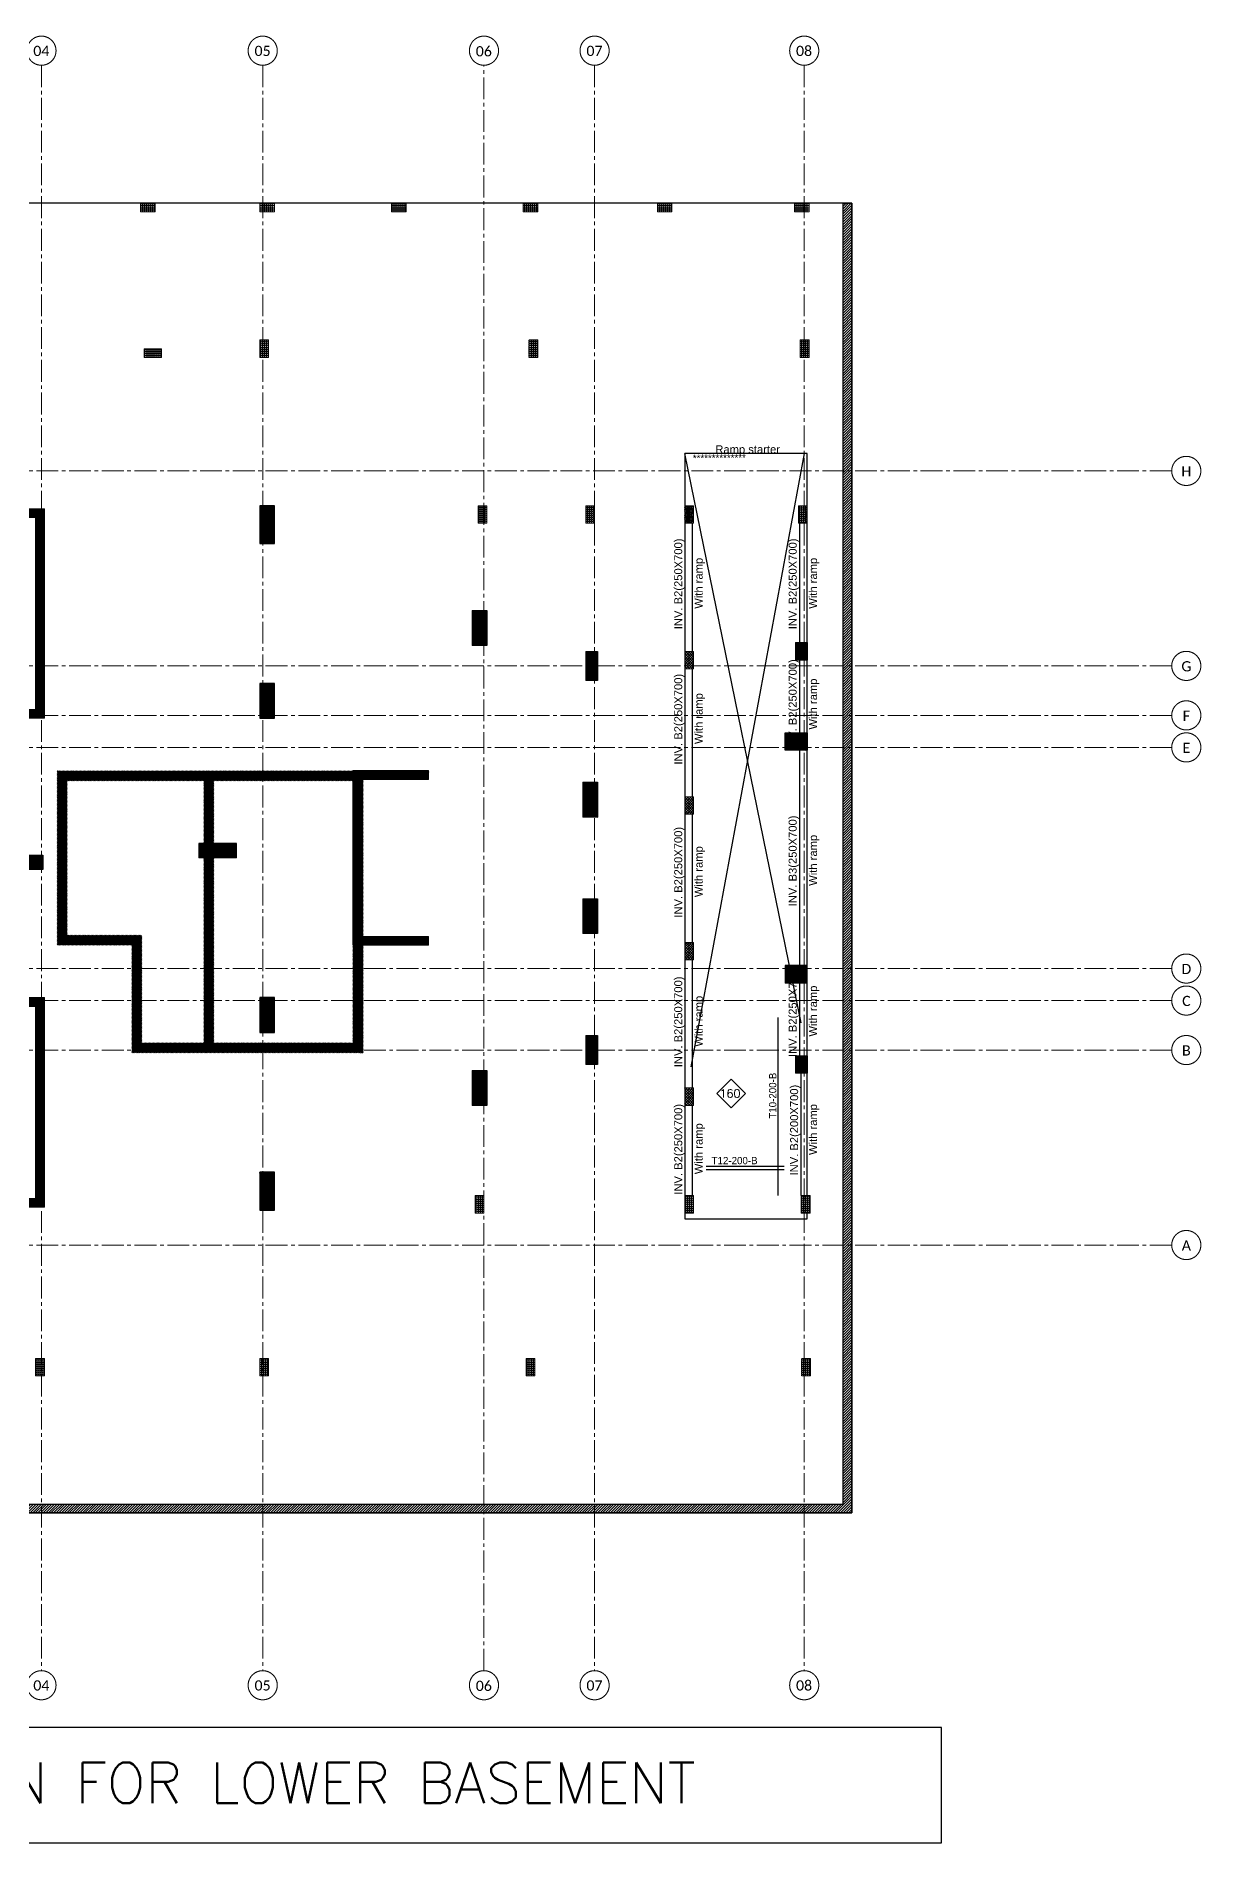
# Model space of a CAD drawing. Header units: millimetres. Extents: x -967280 to 3852, y 2833 to 1955156.
# Drawn here: x -521011 to -481004, y 466695 to 528777 of the extents above; entities that cross this region are included whole.
import ezdxf
from ezdxf.enums import TextEntityAlignment as Align

# ---------------------------------------------------------------- set-up
doc = ezdxf.new("R2010")
doc.units = ezdxf.units.MM
doc.header["$LTSCALE"] = 1000
for name, pattern in [('$0$DASHED2', [0.375, 0.25, -0.125]), ('Columns_Structural070816$0$CENTER2', [1.125, 0.75, -0.125, 0.125, -0.125]), ('HRZN_Line-Ptrn-Sold', [9144001.0, 9144000.0, -1])]:
    doc.linetypes.add(name, pattern=pattern)
for name, color, linetype in [('A-ANNO-TEXT-25', 7, 'Continuous'), ('ARCH', 8, 'Continuous'), ('R.C. footing', 4, 'Continuous'), ('S - BATH Hach', 1, 'Continuous'), ('S - col hach', 1, 'Continuous'), ('S - dot', 1, 'Continuous'), ('S -Beams', 2, 'Continuous'), ('text', 3, 'Continuous')]:
    doc.layers.add(name, color=color, linetype=linetype)
for name, color, linetype, lineweight in [('A-AX-ATT-100', 7, 'HRZN_Line-Ptrn-Sold', 18), ('S - column', 6, 'Continuous', 60), ('ST-000-AXIS', 9, 'Columns_Structural070816$0$CENTER2', 9), ('ST-203-SLAB-TXT', 7, 'Continuous', 30), ('ST-RFT-BOT', 2, '$0$DASHED2', 30)]:
    doc.layers.add(name, color=color, linetype=linetype, lineweight=lineweight)
doc.styles.add('ARAB', font='xarb.shx', dxfattribs={"width": 0.7, "height": 250})
doc.styles.add('B05-FIRST FLOOR PLAN$0$T25-100', font='STENCIL.shx', dxfattribs={"height": 250})
doc.styles.add('Calibri_2', font='calibri.ttf', dxfattribs={"height": 300})
doc.styles.add('ROMANC', font='romanc.shx')
doc.styles.add('XREF-ST-FRAMING 1ST FLOOR$0$STRECTURAL', font='arial.ttf')
pattern_1 = [(90, (-416898.87, -510339.72), (-69.85, 4e-15), [50.8, -19.05]), (180, (-416898.87, -510339.72), (-9e-15, -69.85), [50.8, -19.05])]
pattern_2 = [(90, (-416898.87, -510439.72), (-69.85, 4e-15), [50.8, -19.05]), (180, (-416898.87, -510439.72), (-9e-15, -69.85), [50.8, -19.05])]
pattern_3 = [(90, (-416898.87, -510539.72), (-69.85, 4e-15), [50.8, -19.05]), (180, (-416898.87, -510539.72), (-9e-15, -69.85), [50.8, -19.05])]
pattern_4 = [(45, (193250.144, -596912.31), (-22.4506403, 22.4506403), [])]
pattern_5 = [(45, (-119733.897, -851549.915), (-22.4506403, 22.4506403), [])]
pattern_6 = [(45, (907727.56, 223202.353), (-22.4506403, 22.4506403), [])]
pattern_7 = [(45, (-410798.87, -446239.72), (-44.9012806, 44.9012806), []), (135, (-410798.87, -446239.72), (-44.9012806, -44.9012806), [])]
pattern_8 = [(90, (613578.686, -423037.37), (-69.85, 4e-15), [50.8, -19.05]), (180, (613578.686, -423037.37), (-9e-15, -69.85), [50.8, -19.05])]
pattern_9 = [(90, (613528.686, -423037.37), (-69.85, 4e-15), [50.8, -19.05]), (180, (613528.686, -423037.37), (-9e-15, -69.85), [50.8, -19.05])]

# ---------------------------------------------------------------- blocks, each defined once
blk = doc.blocks.new('Grid - HRZN_G-Datm-Grid-Head-1554275-FIRST FLOOR FFL_1_')
at = {"layer": 'A-AX-ATT-100'}
blk.add_circle((0, 0), 5, dxfattribs=at)
blk = doc.blocks.new('AXES-00')
at = {"layer": 'ST-000-AXIS'}
for p, q in [((536898.9, 750979.6), (536898.9, 695813.8)), ((544498.9, 750979.6), (544498.9, 695813.8)), ((552098.9, 695813.8), (552098.9, 750979.6)), ((555898.9, 750979.6), (555898.9, 695813.8)), ((563098.9, 750979.6), (563098.9, 695813.8)), ((575723.2, 737039.7), (505674.3, 737039.7)), ((575723.2, 730339.7), (505674.3, 730339.7)), ((575723.2, 728639.7), (505674.3, 728639.7)), ((575723.2, 727539.7), (505674.3, 727539.7)), ((575723.2, 719939.7), (505674.3, 719939.7)), ((575723.2, 718839.7), (505674.3, 718839.7)), ((575723.2, 717139.7), (505674.3, 717139.7)), ((575723.2, 710439.7), (505674.3, 710439.7))]:
    blk.add_line(p, q, dxfattribs=at)
at = {"layer": 'A-AX-ATT-100'}
for p, xscale, yscale, zscale, rotation in [((536898.9, 751479.6), 99.99999999999993, 99.99999999999993, 99.99999999999993, 180), ((544498.9, 751479.6), 99.99999999999993, 99.99999999999993, 99.99999999999993, 180), ((555898.9, 751479.6), 99.99999999999993, 99.99999999999993, 99.99999999999993, 180), ((563098.9, 751479.6), 99.99999999999993, 99.99999999999993, 99.99999999999993, 180), ((576223.2, 737039.7), 100.0000000000001, 100.0000000000001, 100.0000000000001, 90), ((576223.2, 730339.7), 100.0000000000001, 100.0000000000001, 100.0000000000001, 90), ((576223.2, 728639.7), 100.0000000000001, 100.0000000000001, 100.0000000000001, 90), ((576223.2, 727539.7), 100.0000000000001, 100.0000000000001, 100.0000000000001, 90), ((576223.2, 719939.7), 100.0000000000001, 100.0000000000001, 100.0000000000001, 90), ((576223.2, 718839.7), 100.0000000000001, 100.0000000000001, 100.0000000000001, 90), ((576223.2, 717139.7), 100.0000000000001, 100.0000000000001, 100.0000000000001, 90), ((576223.2, 710439.7), 100.0000000000001, 100.0000000000001, 100.0000000000001, 90), ((536898.9, 695313.8), 99.99999999999993, 99.99999999999993, 99.99999999999993, 180), ((544498.9, 695313.8), 99.99999999999993, 99.99999999999993, 99.99999999999993, 180), ((555898.9, 695313.8), 99.99999999999993, 99.99999999999993, 99.99999999999993, 180), ((563098.9, 695313.8), 99.99999999999993, 99.99999999999993, 99.99999999999993, 180)]:
    blk.add_blockref('Grid - HRZN_G-Datm-Grid-Head-1554275-FIRST FLOOR FFL_1_', p, dxfattribs=dict(at, xscale=xscale, yscale=yscale, zscale=zscale, rotation=rotation))
at = {"layer": 'A-AX-ATT-100', "xscale": 99.99999999999993, "yscale": 99.99999999999993, "zscale": 99.99999999999993}
for p in [(552098.9, 751479.6), (552098.9, 695313.8)]:
    blk.add_blockref('Grid - HRZN_G-Datm-Grid-Head-1554275-FIRST FLOOR FFL_1_', p, dxfattribs=at)
at = {"layer": 'A-AX-ATT-100', "linetype": 'Continuous', "lineweight": 13, "char_height": 350, "attachment_point": 1, "style": 'Calibri_2'}
for s, insert, width in [('04', (536618, 751647.5), 673.417), ('05', (544218, 751647.5), 673.417), ('06', (551817.7, 751634.5), 673.417), ('07', (555618, 751647.5), 673.417), ('08', (562818, 751647.5), 673.417), ('H', (576054.2, 737201), 416.877), ('G', (576054.2, 730501), 416.877), ('F', (576100.7, 728801), 304.641), ('E', (576090.7, 727701), 328.692), ('D', (576057.7, 720101), 408.861), ('C', (576080.7, 719001), 352.742), ('B', (576077.2, 717301), 360.759), ('A', (576067.7, 710601), 384.81), ('04', (536618, 695481.8), 673.417), ('05', (544218, 695481.8), 673.417), ('06', (551817.7, 695468.8), 673.417), ('07', (555618, 695481.8), 673.417), ('08', (562818, 695481.8), 673.417)]:
    blk.add_mtext(s, dxfattribs=dict(at, insert=insert, width=width))
blk = doc.blocks.new('A$C46269fcd new')
at = {"layer": 'S - BATH Hach', "ltscale": 30, "transparency": 33554483}
h = blk.add_hatch(dxfattribs=at)
h.set_pattern_fill('ANSI31', color=1, scale=20)
h.set_pattern_definition([(45, (643184.17, -484711.8), (-44.9012806, 44.9012806), [])])
h.paths.add_polyline_path([(47835, 35800), (47835, -9200), (-6100, -9200), (-6100, 35800), (-5800, 35800), (-5800, -8900), (47535, -8900), (47535, 35800)])
at = {"layer": 'S - col hach', "true_color": 0xcd6928}
h = blk.add_hatch(dxfattribs=at)
h.set_pattern_fill('ANGLE', color=32, scale=10, angle=90)
h.set_pattern_definition(pattern_3)
h.paths.add_polyline_path([(27800, 31100), (27500, 31100), (27500, 30500), (27800, 30500)])
h = blk.add_hatch(dxfattribs=at)
h.set_pattern_fill('ANGLE', color=32, scale=10, angle=90)
h.set_pattern_definition(pattern_3)
h.paths.add_polyline_path([(37050, 31100), (36750, 31100), (36750, 30500), (37050, 30500)])
h = blk.add_hatch(dxfattribs=at)
h.set_pattern_fill('ANGLE', color=32, scale=10, angle=90)
h.set_pattern_definition(pattern_3)
h.paths.add_polyline_path([(46365, 31100), (46065, 31100), (46065, 30500), (46365, 30500)])
h = blk.add_hatch(dxfattribs=at)
h.set_pattern_fill('ANGLE', color=32, scale=10, angle=90)
h.set_pattern_definition(pattern_3)
h.paths.add_polyline_path([(23525, 30800), (23525, 30500), (24125, 30500), (24125, 30800)])
h = blk.add_hatch(dxfattribs=at)
h.set_pattern_fill('ANGLE', color=32, scale=10, angle=90)
h.set_pattern_definition([(90, (-416598.87, -510439.72), (-69.85, 4e-15), [50.8, -19.05]), (180, (-416598.87, -510439.72), (-9e-15, -69.85), [50.8, -19.05])])
h.paths.add_polyline_path([(35300, 25400), (35000, 25400), (35000, 24800), (35300, 24800)])
h = blk.add_hatch(dxfattribs=at)
h.set_pattern_fill('ANGLE', color=32, scale=10, angle=90)
h.set_pattern_definition([(90, (-416998.87, -510439.72), (-69.85, 4e-15), [50.8, -19.05]), (180, (-416998.87, -510439.72), (-9e-15, -69.85), [50.8, -19.05])])
h.paths.add_polyline_path([(39000, 25400), (38700, 25400), (38700, 24800), (39000, 24800)])
h = blk.add_hatch(dxfattribs=at)
h.set_pattern_fill('ANGLE', color=32, scale=10, angle=90)
h.set_pattern_definition([(90, (-416898.87, -510539.72), (-69.85, 4e-15), [50.8, -19.05]), (180, (-416898.87, -510539.72), (-9e-15, -69.85), [50.8, -19.05])])
h.paths.add_polyline_path([(46300, 25400), (46000, 25400), (46000, 24800), (46300, 24800)])
h = blk.add_hatch(dxfattribs=at)
h.set_pattern_fill('ANGLE', color=32, scale=10, angle=90)
h.set_pattern_definition([(90, (-418648.87, -504739.72), (-69.85, 4e-15), [50.8, -19.05]), (180, (-418648.87, -504739.72), (-9e-15, -69.85), [50.8, -19.05])])
h.paths.add_polyline_path([(35200, 1700), (34900, 1700), (34900, 1100), (35200, 1100)])
h = blk.add_hatch(dxfattribs=at)
h.set_pattern_fill('ANGLE', color=32, scale=10, angle=90)
h.set_pattern_definition(pattern_2)
h.paths.add_polyline_path([(42400, 1700), (42100, 1700), (42100, 1100), (42400, 1100)])
h = blk.add_hatch(dxfattribs=at)
h.set_pattern_fill('ANGLE', color=32, scale=10, angle=90)
h.set_pattern_definition(pattern_2)
h.paths.add_polyline_path([(46400, 1700), (46100, 1700), (46100, 1100), (46400, 1100)])
h = blk.add_hatch(dxfattribs=at)
h.set_pattern_fill('ANGLE', color=32, scale=10, angle=90)
h.set_pattern_definition(pattern_1)
h.paths.add_polyline_path([(20100, -3900), (19800, -3900), (19800, -4500), (20100, -4500)])
h = blk.add_hatch(dxfattribs=at)
h.set_pattern_fill('ANGLE', color=32, scale=10, angle=90)
h.set_pattern_definition([(90, (-416798.87, -510339.72), (-69.85, 4e-15), [50.8, -19.05]), (180, (-416798.87, -510339.72), (-9e-15, -69.85), [50.8, -19.05])])
h.paths.add_polyline_path([(27800, -3900), (27500, -3900), (27500, -4500), (27800, -4500)])
h = blk.add_hatch(dxfattribs=at)
h.set_pattern_fill('ANGLE', color=32, scale=10, angle=90)
h.set_pattern_definition(pattern_1)
h.paths.add_polyline_path([(36950, -3900), (36650, -3900), (36650, -4500), (36950, -4500)])
h = blk.add_hatch(dxfattribs=at)
h.set_pattern_fill('ANGLE', color=32, scale=10, angle=90)
h.set_pattern_definition(pattern_1)
h.paths.add_polyline_path([(46415, -3900), (46115, -3900), (46115, -4500), (46415, -4500)])
at = {"layer": 'R.C. footing'}
blk.add_line((47535, 35800), (47535, 35800), dxfattribs=at)
at = {"layer": 'R.C. footing', "color": 4, "ltscale": 30}
blk.add_lwpolyline([(47835, 35800), (47835, -9200), (-6100, -9200), (-6100, 35800), (-5800, 35800), (-5800, -8900), (47535, -8900), (47535, 35800)], close=True, dxfattribs=at)
at = {"layer": 'S - column', "lineweight": 15}
for points in [[(27800, 31100), (27500, 31100), (27500, 30500), (27800, 30500)], [(37050, 31100), (36750, 31100), (36750, 30500), (37050, 30500)], [(46365, 31100), (46065, 31100), (46065, 30500), (46365, 30500)], [(23525, 30800), (23525, 30500), (24125, 30500), (24125, 30800)], [(35300, 25400), (35000, 25400), (35000, 24800), (35300, 24800)], [(39000, 25400), (38700, 25400), (38700, 24800), (39000, 24800)], [(46300, 25400), (46000, 25400), (46000, 24800), (46300, 24800)], [(35200, 1700), (34900, 1700), (34900, 1100), (35200, 1100)], [(42400, 1700), (42100, 1700), (42100, 1100), (42400, 1100)], [(46400, 1700), (46100, 1700), (46100, 1100), (46400, 1100)], [(20100, -3900), (19800, -3900), (19800, -4500), (20100, -4500)], [(27800, -3900), (27500, -3900), (27500, -4500), (27800, -4500)], [(36950, -3900), (36650, -3900), (36650, -4500), (36950, -4500)], [(46415, -3900), (46115, -3900), (46115, -4500), (46415, -4500)]]:
    blk.add_lwpolyline(points, close=True, dxfattribs=at)
blk = doc.blocks.new('FROM FOUNDATION TO UPPER LOWER BASEMENT_COLUMNS(new2)')
at = {"layer": 'S - col hach'}
h = blk.add_hatch(dxfattribs=at)
h.set_pattern_fill('ANSI31', color=256, scale=10)
h.set_pattern_definition(pattern_6)
h.paths.add_polyline_path([(436699, 635440), (436699, 628840), (436199, 628840), (436199, 628540), (436999, 628540), (436999, 635740), (432999, 635740), (432999, 628540), (433299, 628540), (434999, 628540), (434999, 628840), (433299, 628840), (433299, 635440)])
h = blk.add_hatch(dxfattribs=at)
h.set_pattern_fill('ANSI31', color=256, scale=10)
h.set_pattern_definition(pattern_4)
h.paths.add_polyline_path([(444899, 634540), (444899, 635840), (444399, 635840), (444399, 634540)])
h = blk.add_hatch(dxfattribs=at)
h.set_pattern_fill('ANSI31', color=256, scale=10)
h.set_pattern_definition([(45, (193250.144, -595212.31), (-22.4506403, 22.4506403), [])])
h.paths.add_polyline_path([(452199, 631040), (452199, 632240), (451699, 632240), (451699, 631040)])
h = blk.add_hatch(dxfattribs=at)
h.set_pattern_fill('ANSI31', color=256, scale=10)
h.set_pattern_definition(pattern_4)
h.paths.add_polyline_path([(455999, 629840), (455999, 630840), (455599, 630840), (455599, 629840)])
h = blk.add_hatch(dxfattribs=at)
h.set_pattern_fill('ANSI31', color=256, scale=10)
h.set_pattern_definition(pattern_4)
h.paths.add_polyline_path([(463199, 630540), (463199, 631140), (462799, 631140), (462799, 630540), (462953, 630540)])
h = blk.add_hatch(dxfattribs=at)
h.set_pattern_fill('ANSI31', color=256, scale=10)
h.set_pattern_definition(pattern_4)
h.paths.add_polyline_path([(444899, 628540), (444899, 629740), (444399, 629740), (444399, 628540)])
h = blk.add_hatch(dxfattribs=at)
h.set_pattern_fill('ANSI31', color=256, scale=10)
h.set_pattern_definition([(45, (193250.144, -599612.31), (-22.4506403, 22.4506403), [])])
h.paths.add_polyline_path([(462706, 627440), (463199, 627440), (463199, 628040), (462449, 628040), (462449, 627440)])
h = blk.add_hatch(dxfattribs=at)
h.set_pattern_fill('ANSI31', color=256, scale=10, angle=-90)
h.set_pattern_definition([(315, (-770003.16, 861038.448), (22.4506403, 22.4506403), [])])
h.paths.add_polyline_path([(450199, 621040), (447899, 621040), (447899, 626440), (450199, 626440), (450199, 626740), (447599, 626740), (447599, 620740), (450199, 620740)])
h = blk.add_hatch(dxfattribs=at)
h.set_pattern_fill('ANSI31', color=256, scale=10)
h.set_pattern_definition([(45, (193250.144, -601912.31), (-22.4506403, 22.4506403), [])])
h.paths.add_polyline_path([(455999, 625140), (455999, 626340), (455499, 626340), (455499, 625140)])
h = blk.add_hatch(dxfattribs=at)
h.set_pattern_fill('ANSI31', color=256, scale=10)
h.set_pattern_definition([(45, (172750.148, -603312.31), (-22.4506403, 22.4506403), [])])
h.paths.add_polyline_path([(443599, 623740), (443599, 624240), (442299, 624240), (442299, 623740)])
h = blk.add_hatch(dxfattribs=at)
h.set_pattern_fill('ANSI31', color=256, scale=10)
h.set_pattern_definition([(45, (167000.147, -603712.31), (-22.4506403, 22.4506403), [])])
h.paths.add_polyline_path([(436456, 623340), (436949, 623340), (436949, 623840), (435749, 623840), (435749, 623340)])
h = blk.add_hatch(dxfattribs=at)
h.set_pattern_fill('ANSI31', color=256, scale=10)
h.set_pattern_definition(pattern_5)
h.paths.add_polyline_path([(455999, 622340), (455499, 622340), (455499, 621140), (455999, 621140)])
h = blk.add_hatch(dxfattribs=at)
h.set_pattern_fill('ANSI31', color=256, scale=10)
h.set_pattern_definition([(45, (193250.144, -607512.31), (-22.4506403, 22.4506403), [])])
h.paths.add_polyline_path([(462706, 619440), (463199, 619440), (463199, 620040), (462449, 620040), (462449, 619440)])
h = blk.add_hatch(dxfattribs=at)
h.set_pattern_fill('ANSI31', color=256, scale=10)
h.set_pattern_definition(pattern_6)
h.paths.add_polyline_path([(436699, 618640), (436699, 612040), (433299, 612040), (433299, 618640), (434999, 618640), (434999, 618940), (432999, 618940), (432999, 611740), (436999, 611740), (436999, 618940), (436199, 618940), (436199, 618640)])
h = blk.add_hatch(dxfattribs=at)
h.set_pattern_fill('ANSI31', color=256, scale=10)
h.set_pattern_definition(pattern_5)
h.paths.add_polyline_path([(444899, 618940), (444399, 618940), (444399, 617740), (444899, 617740)])
h = blk.add_hatch(dxfattribs=at)
h.set_pattern_fill('ANSI31', color=256, scale=10)
h.set_pattern_definition([(45, (193250.144, -597112.31), (-22.4506403, 22.4506403), [])])
h.paths.add_polyline_path([(455599, 616640), (455999, 616640), (455999, 617640), (455599, 617640), (455599, 617179)])
h = blk.add_hatch(dxfattribs=at)
h.set_pattern_fill('ANSI31', color=256, scale=10)
h.set_pattern_definition(pattern_4)
h.paths.add_polyline_path([(462799, 616940), (462799, 616340), (463199, 616340), (463199, 616940)])
h = blk.add_hatch(dxfattribs=at)
h.set_pattern_fill('ANSI31', color=256, scale=10)
h.set_pattern_definition([(45, (193250.144, -598612.31), (-22.4506403, 22.4506403), [])])
h.paths.add_polyline_path([(452199, 615240), (452199, 616440), (451699, 616440), (451699, 615240), (451832, 615240)])
h = blk.add_hatch(dxfattribs=at)
h.set_pattern_fill('ANSI31', color=256, scale=10)
h.set_pattern_definition(pattern_4)
h.paths.add_polyline_path([(444899, 611640), (444899, 612940), (444399, 612940), (444399, 611640)])
at = {"layer": 'S - column', "lineweight": 15}
blk.add_lwpolyline([(433299, 628840), (433299, 635440), (436699, 635440), (436699, 628840), (436199, 628840), (436199, 628540), (436999, 628540), (436999, 635740), (432999, 635740), (432999, 628540), (433299, 628540), (434999, 628540), (434999, 628840), (433299, 628840)], dxfattribs=at)
for points in [[(444399, 634540), (444899, 634540), (444899, 635840), (444399, 635840)], [(452199, 632240), (451699, 632240), (451699, 631040), (452199, 631040)], [(455599, 629840), (455999, 629840), (455999, 630840), (455599, 630840)], [(462799, 630540), (463199, 630540), (463199, 631140), (462799, 631140)], [(444399, 628540), (444899, 628540), (444899, 629740), (444399, 629740)], [(462449, 627440), (463199, 627440), (463199, 628040), (462449, 628040)], [(450199, 621040), (447899, 621040), (447899, 626440), (450199, 626440), (450199, 626740), (447599, 626740), (447599, 620740), (450199, 620740)], [(455499, 625140), (455999, 625140), (455999, 626340), (455499, 626340)], [(442299, 623740), (443599, 623740), (443599, 624240), (442299, 624240)], [(435749, 623340), (436949, 623340), (436949, 623840), (435749, 623840)], [(455499, 621140), (455999, 621140), (455999, 622340), (455499, 622340)], [(462449, 619440), (463199, 619440), (463199, 620040), (462449, 620040)], [(436699, 612040), (433299, 612040), (433299, 618640), (434999, 618640), (434999, 618940), (432999, 618940), (432999, 611740), (436999, 611740), (436999, 618940), (436199, 618940), (436199, 618640), (436699, 618640)], [(444399, 617740), (444399, 618940), (444899, 618940), (444899, 617740)], [(455599, 616640), (455599, 617640), (455999, 617640), (455999, 616640)], [(463199, 616940), (463199, 616340), (462799, 616340), (462799, 616940)], [(452199, 616440), (452199, 615240), (451699, 615240), (451699, 616440)], [(444399, 611640), (444399, 612940), (444899, 612940), (444899, 611640)]]:
    blk.add_lwpolyline(points, close=True, dxfattribs=at)
at = {"layer": 'ST-RFT-BOT', "color": 7, "linetype": 'Continuous', "ltscale": 30}
for points in [[(444899, 635840), (444399, 635840), (444399, 634540), (444899, 634540)], [(451699, 632240), (452199, 632240), (452199, 631040), (451699, 631040)], [(455599, 630840), (455999, 630840), (455999, 629840), (455599, 629840)], [(462799, 631140), (463199, 631140), (463199, 630540), (462799, 630540)], [(444899, 629740), (444399, 629740), (444399, 628540), (444899, 628540)], [(463199, 628040), (463199, 627440), (462449, 627440), (462449, 628040)], [(455499, 626340), (455999, 626340), (455999, 625140), (455499, 625140)], [(443599, 623740), (443599, 624240), (442299, 624240), (442299, 623740)], [(435749, 623340), (435749, 623840), (436949, 623840), (436949, 623340)], [(455499, 622340), (455999, 622340), (455999, 621140)], [(463199, 619440), (463199, 620040), (462449, 620040), (462449, 619440)], [(444899, 618940), (444399, 618940), (444399, 617740), (444899, 617740)], [(455599, 617640), (455999, 617640), (455999, 616640), (455599, 616640)], [(462799, 616940), (463199, 616940), (463199, 616340), (462799, 616340)], [(451699, 616440), (452199, 616440), (452199, 615240), (451699, 615240)], [(444899, 612940), (444399, 612940), (444399, 611640), (444899, 611640)]]:
    blk.add_lwpolyline(points, dxfattribs=at)
blk = doc.blocks.new('A$C498c0d08')
at = {"layer": 'S - col hach'}
h = blk.add_hatch(dxfattribs=at)
h.set_pattern_fill('ANSI37', color=3, scale=20)
h.set_pattern_definition(pattern_7)
h.paths.add_polyline_path([(48200, -15400), (48500, -15400), (48500, -16000), (48200, -16000)])
h = blk.add_hatch(dxfattribs=at)
h.set_pattern_fill('ANSI31', color=256, scale=10)
h.set_pattern_definition([(45, (549284.17, -420511.8), (-22.4506403, 22.4506403), [])])
h.paths.add_polyline_path([(36800, -19500), (26638, -19500), (26638, -25500), (29200, -25500), (29200, -29200), (37150, -29200), (37150, -19500), (36800, -19500), (36800, -28850), (32025, -28850), (32025, -22500), (31675, -22500), (31675, -28850), (29550, -28850), (29550, -25150), (26988, -25150), (26988, -19850), (31675, -19850), (31675, -22000), (32025, -22000), (32025, -19850), (36800, -19850)])
h = blk.add_hatch(dxfattribs=at)
h.set_pattern_fill('ANSI37', color=3, scale=20)
h.set_pattern_definition(pattern_7)
h.paths.add_polyline_path([(48200, -20400), (48500, -20400), (48500, -21000), (48200, -21000)])
h = blk.add_hatch(dxfattribs=at)
h.set_pattern_fill('ANSI37', color=3, scale=20)
h.set_pattern_definition(pattern_7)
h.paths.add_polyline_path([(48200, -25400), (48500, -25400), (48500, -26000), (48200, -26000)])
h = blk.add_hatch(dxfattribs=at)
h.set_pattern_fill('ANSI37', color=3, scale=20)
h.set_pattern_definition(pattern_7)
h.paths.add_polyline_path([(48200, -30400), (48500, -30400), (48500, -31000), (48200, -31000)])
at = {"layer": 'S - column', "lineweight": 15}
for points in [[(48200, -15400), (48500, -15400), (48500, -16000), (48200, -16000)], [(48200, -20400), (48500, -20400), (48500, -21000), (48200, -21000)], [(48200, -25400), (48500, -25400), (48500, -26000), (48200, -26000)], [(48200, -30400), (48500, -30400), (48500, -31000), (48200, -31000)]]:
    blk.add_lwpolyline(points, close=True, dxfattribs=at)
at = {"layer": 'S -Beams', "const_width": 0.02}
blk.add_lwpolyline([(37150, -19500), (26638, -19500), (26638, -25500), (29200, -25500), (29200, -29200), (37150, -29200)], close=True, dxfattribs=at)
at = {"layer": 'S -Beams'}
blk.add_lwpolyline([(31675, -22500, 0.02, 0.02, 0), (31675, -28850, 0.02, 0.02, 0), (29550, -28850, 0.02, 0.02, 0), (29550, -25150, 0.02, 0.02, 0), (26988, -25150, 0.02, 0.02, 0), (26988, -19850, 0.02, 0.02, 0), (31675, -19850, 0.02, 0.02, 0), (31675, -22000, 0, 0, 0), (32025, -22000, 0, 0, 0), (32025, -19850, 0, 0, 0), (36800, -19850, 0, 0, 0), (36800, -28850, 0, 0, 0), (32025, -28850, 0, 0, 0), (32025, -22500, 0, 0, 0)], format="xyseb", close=True, dxfattribs=at)
blk = doc.blocks.new('*U133')
at = {"layer": 'S - column', "lineweight": 106, "ltscale": 30}
blk.add_blockref('A$C498c0d08', (-48350, 23200), dxfattribs=at)
blk = doc.blocks.new('*U134')
at = {"layer": 'ST-RFT-BOT', "color": 0, "linetype": 'ByBlock', "lineweight": -2, "transparency": 16777216}
blk.add_blockref('*U133', (0, 0), dxfattribs=at)
blk = doc.blocks.new('A$C502a855f new')
at = {"layer": 'S - col hach', "true_color": 0xf8d731}
h = blk.add_hatch(dxfattribs=at)
h.set_pattern_fill('HONEY', color=40, scale=10)
h.set_pattern_definition([(0, (-310798.873, -401239.722), (47.625, 27.4963064), [31.75, -63.5]), (120, (-310798.873, -401239.722), (-47.6249999, 27.4963066), [31.75, -63.5]), (60, (-310798.873, -401239.722), (1e-07, 54.9926131), [-63.5, 31.75])])
h.paths.add_polyline_path([(148200, 34600), (148500, 34600), (148500, 34000), (148200, 34000)])
at = {"layer": 'S - column', "lineweight": 15}
blk.add_lwpolyline([(148200, 34600), (148500, 34600), (148500, 34000), (148200, 34000)], close=True, dxfattribs=at)
blk = doc.blocks.new('A$Cff78b8bf')
at = {"layer": 'ST-203-SLAB-TXT', "style": 'XREF-ST-FRAMING 1ST FLOOR$0$STRECTURAL'}
blk.add_text('Ramp starter', height=275, dxfattribs=at).set_placement((50357, -8459, 38), align=Align.MIDDLE_CENTER)
at = {"layer": 'text', "ltscale": 30, "style": 'ARAB'}
blk.add_text('**************', height=250, rotation=0.4625, dxfattribs=at).set_placement((48475, -8887))
blk = doc.blocks.new('str col s')
at = {"layer": 'S - col hach', "true_color": 0xcd6928}
h = blk.add_hatch(dxfattribs=at)
h.set_pattern_fill('ANGLE', color=32, scale=10, angle=90)
h.set_pattern_definition(pattern_8)
h.paths.add_polyline_path([(-3850, 0), (-3850, -300), (-3350, -300), (-3350, 0)])
h = blk.add_hatch(dxfattribs=at)
h.set_pattern_fill('ANGLE', color=32, scale=10, angle=90)
h.set_pattern_definition(pattern_9)
h.paths.add_polyline_path([(5275, -300), (5275, 0), (4775, 0), (4775, -300)])
h = blk.add_hatch(dxfattribs=at)
h.set_pattern_fill('ANGLE', color=32, scale=10, angle=90)
h.set_pattern_definition(pattern_8)
h.paths.add_polyline_path([(9300, 0), (9300, -300), (9800, -300), (9800, 0)])
h = blk.add_hatch(dxfattribs=at)
h.set_pattern_fill('ANGLE', color=32, scale=10, angle=90)
h.set_pattern_definition(pattern_9)
h.paths.add_polyline_path([(13908, 0), (13908, -300), (14408, -300), (14408, 0)])
h = blk.add_hatch(dxfattribs=at)
h.set_pattern_fill('ANGLE', color=32, scale=10, angle=90)
h.set_pattern_definition(pattern_8)
h.paths.add_polyline_path([(19115, -300), (19115, 0), (18615, 0), (18615, -300)])
h = blk.add_hatch(dxfattribs=at)
h.set_pattern_fill('ANGLE', color=32, scale=10, angle=90)
h.set_pattern_definition(pattern_8)
h.paths.add_polyline_path([(750, 0), (250, 0), (250, -300), (750, -300)])
at = {"layer": 'S - column', "lineweight": 15}
for points in [[(-3350, 0), (-3850, 0), (-3850, -300), (-3350, -300)], [(5275, 0), (4775, 0), (4775, -300), (5275, -300)], [(9800, 0), (9300, 0), (9300, -300), (9800, -300)], [(14408, 0), (13908, 0), (13908, -300), (14408, -300)], [(19115, 0), (18615, 0), (18615, -300), (19115, -300)], [(750, 0), (250, 0), (250, -300), (750, -300)]]:
    blk.add_lwpolyline(points, close=True, dxfattribs=at)

msp = doc.modelspace()

# ---------------------------------------------------------------- linework, layer by layer
at = {"layer": 'R.C. footing'}
msp.add_lwpolyline([(-492993.7, 523037.4), (-546928.7, 523037.4), (-546928.7, 478037.4), (-492993.7, 478037.4)], close=True, dxfattribs=at)
at = {"layer": 'S - dot'}
for p, q in [((-494728.7, 494874), (-498728.7, 514437.4)), ((-494628.7, 514437.4), (-498528.7, 493356.5))]:
    msp.add_line(p, q, dxfattribs=at)
at = {"layer": 'S -Beams'}
for p, q in [((-498728.7, 514437.4), (-498728.6, 512637.4)), ((-494528.7, 514437.4), (-498728.7, 514437.4)), ((-494528.7, 488937.4), (-494528.7, 514437.4)), ((-498728.6, 512037.4), (-498728.5, 507637.4)), ((-498478.7, 512037.4), (-498478.7, 507637.4)), ((-494778.7, 507937.4), (-494778.7, 512037.4)), ((-494778.7, 504837.4), (-494778.7, 507337.4)), ((-498728.6, 507037.4), (-498728.5, 502637.4)), ((-498478.7, 507037.4), (-498478.7, 502637.4)), ((-494778.7, 496837.4), (-494778.7, 504237.4)), ((-498728.6, 502037.4), (-498728.5, 497637.4)), ((-498478.7, 502037.4), (-498478.7, 497637.4)), ((-498728.6, 497037.4), (-498728.5, 492637.4)), ((-498478.7, 497037.4), (-498478.7, 492637.4)), ((-494778.7, 493737.4), (-494778.7, 496237.4)), ((-494728.7, 488937.4), (-494728.7, 493137.4)), ((-498728.6, 492037.4), (-498728.7, 488937.4)), ((-498478.7, 492037.4), (-498478.7, 488937.4)), ((-498728.7, 488337.4), (-498728.7, 488137.4)), ((-498728.7, 488137.4), (-494528.7, 488137.4)), ((-494528.7, 488137.4), (-494528.7, 488337.4))]:
    msp.add_line(p, q, dxfattribs=at)
at = {"layer": 'S -Beams', "color": 1, "const_width": 0.02}
msp.add_lwpolyline([(-494378.7, 495037.4), (-496327.6, 494127.6), (-496327.6, 494547.6), (-496667.6, 493637.6), (-496667.6, 494067.6), (-498782.1, 493259.6)], dxfattribs=at)
at = {"layer": 'S -Beams', "color": 7, "true_color": 0xffffff}
msp.add_lwpolyline([(-497137.6, 491954.7), (-496644.7, 492447.6), (-497137.6, 492940.5), (-497630.5, 492447.6)], close=True, dxfattribs=at)
at = {"layer": 'S -Beams'}
msp.add_lwpolyline([(-548891.7, 466694.8), (-489912.1, 466694.8), (-489912.1, 470656.3), (-548891.7, 470656.3)], close=True, dxfattribs=at)
at = {"layer": 'ST-RFT-BOT', "color": 4, "linetype": 'Continuous', "ltscale": 30}
for p, q in [((-495527.2, 488937.6), (-495527.2, 495059.4)), ((-495319.4, 489939.4), (-497997.6, 489939.4)), ((-495319.4, 489823.9), (-497997.6, 489823.9))]:
    msp.add_line(p, q, dxfattribs=at)

# ---------------------------------------------------------------- block references
at = {"layer": 'ARCH', "lineweight": 106, "ltscale": 30}
msp.add_blockref('A$Cff78b8bf', (-546928.7, 523037.4), dxfattribs=at)
at = {"layer": 'S - column', "color": 7, "true_color": 0xffffff}
msp.add_blockref('A$C46269fcd new', (-540828.7, 487237.4), dxfattribs=at)
at = {"layer": 'S - column'}
msp.add_blockref('FROM FOUNDATION TO UPPER LOWER BASEMENT_COLUMNS(new2)', (-957727.6, -123202.4), dxfattribs=at)
at = {"layer": 'S -Beams'}
msp.add_blockref('AXES-00', (-1057727.6, -223202.4), dxfattribs=at)
at = {"layer": 'ST-RFT-BOT', "color": 1, "linetype": 'Continuous'}
msp.add_blockref('str col s', (-513578.7, 523037.4), dxfattribs=at)
at = {"layer": 'ST-RFT-BOT', "lineweight": 106, "ltscale": 30}
msp.add_blockref('A$C502a855f new', (-646928.7, 478037.4), dxfattribs=at)
at = {"layer": 'ST-RFT-BOT', "lineweight": 106}
msp.add_blockref('*U134', (-498578.6, 499837.4), dxfattribs=at)

# ---------------------------------------------------------------- texts
at = {"layer": 'A-ANNO-TEXT-25', "insert": (-549538.5, 469458.3), "char_height": 1400, "attachment_point": 1, "style": 'ROMANC'}
msp.add_mtext_dynamic_manual_height_columns('{\\Fsimplex|c0; RAMPS REINFORCEMENT PLAN FOR LOWER BASEMENT}', width=60128.057, gutter_width=8268.9, heights=[-1400], dxfattribs=at)
at = {"layer": 'S -Beams', "color": 3, "insert": (-497536.6, 492584.8), "char_height": 280, "attachment_point": 1, "style": 'ROMANC'}
msp.add_mtext_dynamic_manual_height_columns('160', width=846939.811, gutter_width=1400, heights=[-280], dxfattribs=at)
at = {"layer": 'ST-203-SLAB-TXT', "style": 'XREF-ST-FRAMING 1ST FLOOR$0$STRECTURAL'}
for s, p in [('INV. B2(250X700)', (-498955.4, 509956.5)), ('INV. B2(250X700)', (-495025.4, 509956.5)), ('With ramp', (-498255.4, 509976.5)), ('With ramp', (-494325.4, 509976.5)), ('INV. B2(250X700)', (-495025.4, 505806.7)), ('INV. B2(250X700)', (-498955.4, 505306.2)), ('With ramp', (-494325.4, 505826.7)), ('With ramp', (-498255.4, 505326.2)), ('INV. B3(250X700)', (-495025.4, 500436.7)), ('INV. B2(250X700)', (-498955.4, 500046.5)), ('With ramp', (-494325.4, 500456.7)), ('With ramp', (-498255.4, 500066.5)), ('INV. B2(250X700)', (-495025.4, 495256.7)), ('INV. B2(250X700)', (-498955.4, 494906.2)), ('With ramp', (-494325.4, 495276.7)), ('With ramp', (-498255.4, 494926.2)), ('INV. B2(200X700)', (-494975.4, 491186.5)), ('INV. B2(250X700)', (-498955.4, 490526.5)), ('With ramp', (-494325.4, 491206.5)), ('With ramp', (-498255.4, 490546.5))]:
    msp.add_text(s, height=275, rotation=90, dxfattribs=at).set_placement(p, align=Align.MIDDLE_CENTER)
at = {"layer": 'ST-203-SLAB-TXT', "style": 'B05-FIRST FLOOR PLAN$0$T25-100'}
msp.add_text('T10-200-B', height=250, rotation=90, dxfattribs=at).set_placement((-495586.7, 491580))
msp.add_text('T12-200-B', height=250, dxfattribs=at).set_placement((-497809.8, 490013.5))

doc.saveas('drawing.dxf')
